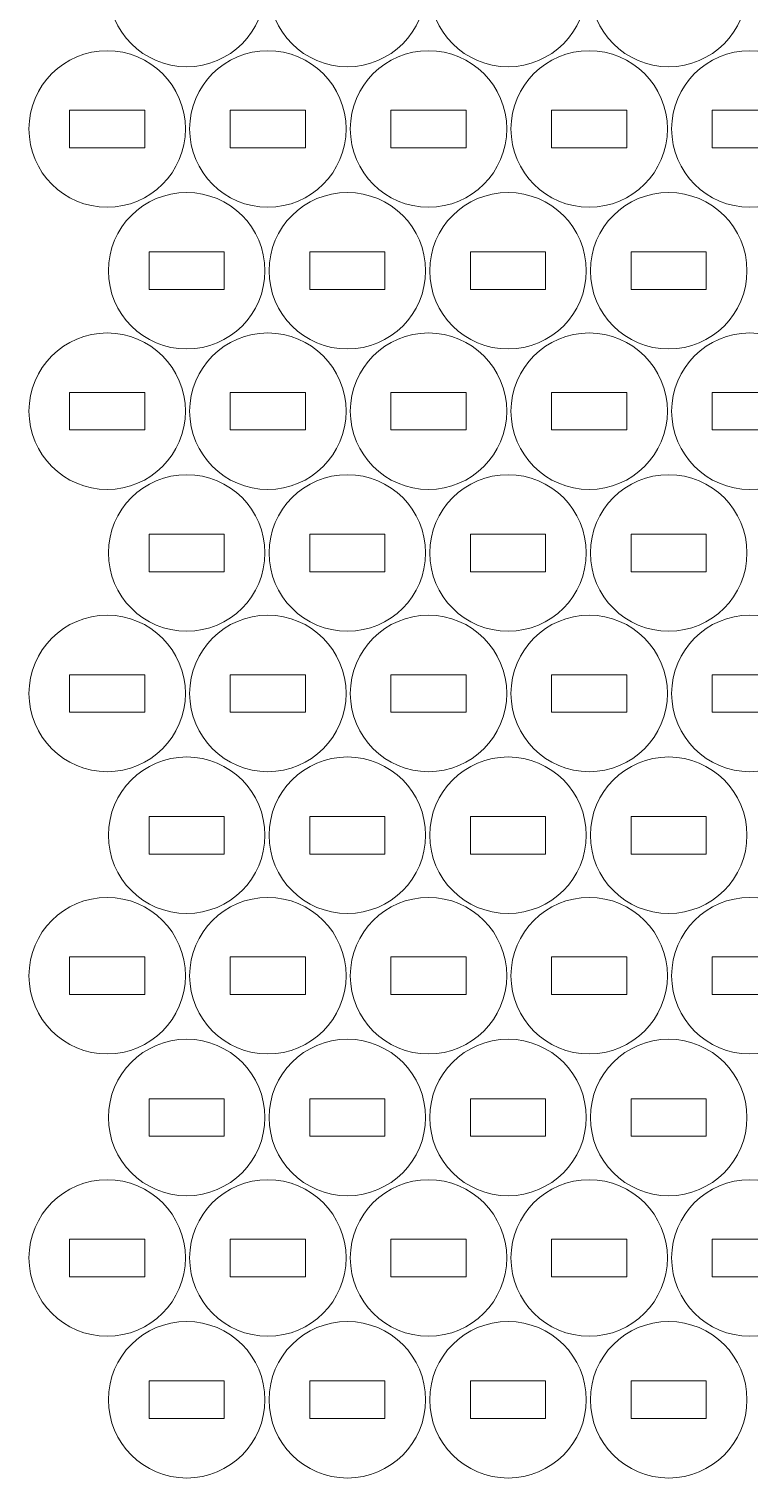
# Model space of a CAD drawing. Header units: millimetres. Extents: x -251 to 251, y -264 to 264.
# Drawn here: x -251.4 to -193.9, y -263.6 to -147.9 of the extents above; entities that cross this region are included whole.
import ezdxf

# ---------------------------------------------------------------- set-up
doc = ezdxf.new("R2010")
doc.units = ezdxf.units.MM
doc.header["$MEASUREMENT"] = 0
doc.layers.add('Camada 1', color=7, linetype='Continuous')

msp = doc.modelspace()

# ---------------------------------------------------------------- linework, layer by layer
at = {"layer": 'Camada 1', "lineweight": 20}
for points in [[(-238.8074, -138.4046), (-235.3557, -138.4046), (-232.5574, -141.2029), (-232.5574, -144.6546), (-232.5574, -144.6546), (-232.5574, -148.1063), (-235.3557, -150.9046), (-238.8074, -150.9046), (-238.8074, -150.9046), (-242.2591, -150.9046), (-245.0574, -148.1063), (-245.0574, -144.6546), (-245.0574, -144.6546), (-245.0574, -141.2029), (-242.2591, -138.4046), (-238.8074, -138.4046)], [(-225.9712, -138.4046), (-222.5195, -138.4046), (-219.7212, -141.2029), (-219.7212, -144.6546), (-219.7212, -144.6546), (-219.7212, -148.1063), (-222.5195, -150.9046), (-225.9712, -150.9046), (-225.9712, -150.9046), (-229.4229, -150.9046), (-232.2212, -148.1063), (-232.2212, -144.6546), (-232.2212, -144.6546), (-232.2212, -141.2029), (-229.4229, -138.4046), (-225.9712, -138.4046)], [(-213.135, -138.4046), (-209.6833, -138.4046), (-206.885, -141.2029), (-206.885, -144.6546), (-206.885, -144.6546), (-206.885, -148.1063), (-209.6833, -150.9046), (-213.135, -150.9046), (-213.135, -150.9046), (-216.5867, -150.9046), (-219.385, -148.1063), (-219.385, -144.6546), (-219.385, -144.6546), (-219.385, -141.2029), (-216.5867, -138.4046), (-213.135, -138.4046)], [(-200.2988, -138.4046), (-196.8471, -138.4046), (-194.0488, -141.2029), (-194.0488, -144.6546), (-194.0488, -144.6546), (-194.0488, -148.1063), (-196.8471, -150.9046), (-200.2988, -150.9046), (-200.2988, -150.9046), (-203.7505, -150.9046), (-206.5488, -148.1063), (-206.5488, -144.6546), (-206.5488, -144.6546), (-206.5488, -141.2029), (-203.7505, -138.4046), (-200.2988, -138.4046)], [(-245.1574, -149.623), (-241.7057, -149.623), (-238.9074, -152.4213), (-238.9074, -155.873), (-238.9074, -155.873), (-238.9074, -159.3247), (-241.7057, -162.123), (-245.1574, -162.123), (-245.1574, -162.123), (-248.6091, -162.123), (-251.4074, -159.3247), (-251.4074, -155.873), (-251.4074, -155.873), (-251.4074, -152.4213), (-248.6091, -149.623), (-245.1574, -149.623)], [(-232.3212, -149.623), (-228.8695, -149.623), (-226.0712, -152.4213), (-226.0712, -155.873), (-226.0712, -155.873), (-226.0712, -159.3247), (-228.8695, -162.123), (-232.3212, -162.123), (-232.3212, -162.123), (-235.7729, -162.123), (-238.5712, -159.3247), (-238.5712, -155.873), (-238.5712, -155.873), (-238.5712, -152.4213), (-235.7729, -149.623), (-232.3212, -149.623)], [(-219.485, -149.623), (-216.0333, -149.623), (-213.235, -152.4213), (-213.235, -155.873), (-213.235, -155.873), (-213.235, -159.3247), (-216.0333, -162.123), (-219.485, -162.123), (-219.485, -162.123), (-222.9367, -162.123), (-225.735, -159.3247), (-225.735, -155.873), (-225.735, -155.873), (-225.735, -152.4213), (-222.9367, -149.623), (-219.485, -149.623)], [(-206.6488, -149.623), (-203.1971, -149.623), (-200.3988, -152.4213), (-200.3988, -155.873), (-200.3988, -155.873), (-200.3988, -159.3247), (-203.1971, -162.123), (-206.6488, -162.123), (-206.6488, -162.123), (-210.1005, -162.123), (-212.8988, -159.3247), (-212.8988, -155.873), (-212.8988, -155.873), (-212.8988, -152.4213), (-210.1005, -149.623), (-206.6488, -149.623)], [(-193.8126, -149.623), (-190.3609, -149.623), (-187.5626, -152.4213), (-187.5626, -155.873), (-187.5626, -155.873), (-187.5626, -159.3247), (-190.3609, -162.123), (-193.8126, -162.123), (-193.8126, -162.123), (-197.2643, -162.123), (-200.0626, -159.3247), (-200.0626, -155.873), (-200.0626, -155.873), (-200.0626, -152.4213), (-197.2643, -149.623), (-193.8126, -149.623)], [(-248.1574, -154.373), (-248.1574, -154.373), (-242.1574, -154.373), (-242.1574, -154.373), (-242.1574, -154.373), (-242.1574, -154.373), (-242.1574, -157.373), (-242.1574, -157.373), (-242.1574, -157.373), (-242.1574, -157.373), (-248.1574, -157.373), (-248.1574, -157.373), (-248.1574, -157.373), (-248.1574, -157.373), (-248.1574, -154.373), (-248.1574, -154.373)], [(-235.3212, -154.373), (-235.3212, -154.373), (-229.3212, -154.373), (-229.3212, -154.373), (-229.3212, -154.373), (-229.3212, -154.373), (-229.3212, -157.373), (-229.3212, -157.373), (-229.3212, -157.373), (-229.3212, -157.373), (-235.3212, -157.373), (-235.3212, -157.373), (-235.3212, -157.373), (-235.3212, -157.373), (-235.3212, -154.373), (-235.3212, -154.373)], [(-222.485, -154.373), (-222.485, -154.373), (-216.485, -154.373), (-216.485, -154.373), (-216.485, -154.373), (-216.485, -154.373), (-216.485, -157.373), (-216.485, -157.373), (-216.485, -157.373), (-216.485, -157.373), (-222.485, -157.373), (-222.485, -157.373), (-222.485, -157.373), (-222.485, -157.373), (-222.485, -154.373), (-222.485, -154.373)], [(-209.6488, -154.373), (-209.6488, -154.373), (-203.6488, -154.373), (-203.6488, -154.373), (-203.6488, -154.373), (-203.6488, -154.373), (-203.6488, -157.373), (-203.6488, -157.373), (-203.6488, -157.373), (-203.6488, -157.373), (-209.6488, -157.373), (-209.6488, -157.373), (-209.6488, -157.373), (-209.6488, -157.373), (-209.6488, -154.373), (-209.6488, -154.373)], [(-196.8126, -154.373), (-196.8126, -154.373), (-190.8126, -154.373), (-190.8126, -154.373), (-190.8126, -154.373), (-190.8126, -154.373), (-190.8126, -157.373), (-190.8126, -157.373), (-190.8126, -157.373), (-190.8126, -157.373), (-196.8126, -157.373), (-196.8126, -157.373), (-196.8126, -157.373), (-196.8126, -157.373), (-196.8126, -154.373), (-196.8126, -154.373)], [(-238.8074, -160.9471), (-235.3557, -160.9471), (-232.5574, -163.7454), (-232.5574, -167.1971), (-232.5574, -167.1971), (-232.5574, -170.6488), (-235.3557, -173.4471), (-238.8074, -173.4471), (-238.8074, -173.4471), (-242.2591, -173.4471), (-245.0574, -170.6488), (-245.0574, -167.1971), (-245.0574, -167.1971), (-245.0574, -163.7454), (-242.2591, -160.9471), (-238.8074, -160.9471)], [(-225.9712, -160.9471), (-222.5195, -160.9471), (-219.7212, -163.7454), (-219.7212, -167.1971), (-219.7212, -167.1971), (-219.7212, -170.6488), (-222.5195, -173.4471), (-225.9712, -173.4471), (-225.9712, -173.4471), (-229.4229, -173.4471), (-232.2212, -170.6488), (-232.2212, -167.1971), (-232.2212, -167.1971), (-232.2212, -163.7454), (-229.4229, -160.9471), (-225.9712, -160.9471)], [(-213.135, -160.9471), (-209.6833, -160.9471), (-206.885, -163.7454), (-206.885, -167.1971), (-206.885, -167.1971), (-206.885, -170.6488), (-209.6833, -173.4471), (-213.135, -173.4471), (-213.135, -173.4471), (-216.5867, -173.4471), (-219.385, -170.6488), (-219.385, -167.1971), (-219.385, -167.1971), (-219.385, -163.7454), (-216.5867, -160.9471), (-213.135, -160.9471)], [(-200.2988, -160.9471), (-196.8471, -160.9471), (-194.0488, -163.7454), (-194.0488, -167.1971), (-194.0488, -167.1971), (-194.0488, -170.6488), (-196.8471, -173.4471), (-200.2988, -173.4471), (-200.2988, -173.4471), (-203.7505, -173.4471), (-206.5488, -170.6488), (-206.5488, -167.1971), (-206.5488, -167.1971), (-206.5488, -163.7454), (-203.7505, -160.9471), (-200.2988, -160.9471)], [(-241.8074, -165.6971), (-241.8074, -165.6971), (-235.8074, -165.6971), (-235.8074, -165.6971), (-235.8074, -165.6971), (-235.8074, -165.6971), (-235.8074, -168.6971), (-235.8074, -168.6971), (-235.8074, -168.6971), (-235.8074, -168.6971), (-241.8074, -168.6971), (-241.8074, -168.6971), (-241.8074, -168.6971), (-241.8074, -168.6971), (-241.8074, -165.6971), (-241.8074, -165.6971)], [(-228.9712, -165.6971), (-228.9712, -165.6971), (-222.9712, -165.6971), (-222.9712, -165.6971), (-222.9712, -165.6971), (-222.9712, -165.6971), (-222.9712, -168.6971), (-222.9712, -168.6971), (-222.9712, -168.6971), (-222.9712, -168.6971), (-228.9712, -168.6971), (-228.9712, -168.6971), (-228.9712, -168.6971), (-228.9712, -168.6971), (-228.9712, -165.6971), (-228.9712, -165.6971)], [(-216.135, -165.6971), (-216.135, -165.6971), (-210.135, -165.6971), (-210.135, -165.6971), (-210.135, -165.6971), (-210.135, -165.6971), (-210.135, -168.6971), (-210.135, -168.6971), (-210.135, -168.6971), (-210.135, -168.6971), (-216.135, -168.6971), (-216.135, -168.6971), (-216.135, -168.6971), (-216.135, -168.6971), (-216.135, -165.6971), (-216.135, -165.6971)], [(-203.2988, -165.6971), (-203.2988, -165.6971), (-197.2988, -165.6971), (-197.2988, -165.6971), (-197.2988, -165.6971), (-197.2988, -165.6971), (-197.2988, -168.6971), (-197.2988, -168.6971), (-197.2988, -168.6971), (-197.2988, -168.6971), (-203.2988, -168.6971), (-203.2988, -168.6971), (-203.2988, -168.6971), (-203.2988, -168.6971), (-203.2988, -165.6971), (-203.2988, -165.6971)], [(-245.1574, -172.1655), (-241.7057, -172.1655), (-238.9074, -174.9638), (-238.9074, -178.4155), (-238.9074, -178.4155), (-238.9074, -181.8672), (-241.7057, -184.6655), (-245.1574, -184.6655), (-245.1574, -184.6655), (-248.6091, -184.6655), (-251.4074, -181.8672), (-251.4074, -178.4155), (-251.4074, -178.4155), (-251.4074, -174.9638), (-248.6091, -172.1655), (-245.1574, -172.1655)], [(-232.3212, -172.1655), (-228.8695, -172.1655), (-226.0712, -174.9638), (-226.0712, -178.4155), (-226.0712, -178.4155), (-226.0712, -181.8672), (-228.8695, -184.6655), (-232.3212, -184.6655), (-232.3212, -184.6655), (-235.7729, -184.6655), (-238.5712, -181.8672), (-238.5712, -178.4155), (-238.5712, -178.4155), (-238.5712, -174.9638), (-235.7729, -172.1655), (-232.3212, -172.1655)], [(-219.485, -172.1655), (-216.0333, -172.1655), (-213.235, -174.9638), (-213.235, -178.4155), (-213.235, -178.4155), (-213.235, -181.8672), (-216.0333, -184.6655), (-219.485, -184.6655), (-219.485, -184.6655), (-222.9367, -184.6655), (-225.735, -181.8672), (-225.735, -178.4155), (-225.735, -178.4155), (-225.735, -174.9638), (-222.9367, -172.1655), (-219.485, -172.1655)], [(-206.6488, -172.1655), (-203.1971, -172.1655), (-200.3988, -174.9638), (-200.3988, -178.4155), (-200.3988, -178.4155), (-200.3988, -181.8672), (-203.1971, -184.6655), (-206.6488, -184.6655), (-206.6488, -184.6655), (-210.1005, -184.6655), (-212.8988, -181.8672), (-212.8988, -178.4155), (-212.8988, -178.4155), (-212.8988, -174.9638), (-210.1005, -172.1655), (-206.6488, -172.1655)], [(-193.8126, -172.1655), (-190.3609, -172.1655), (-187.5626, -174.9638), (-187.5626, -178.4155), (-187.5626, -178.4155), (-187.5626, -181.8672), (-190.3609, -184.6655), (-193.8126, -184.6655), (-193.8126, -184.6655), (-197.2643, -184.6655), (-200.0626, -181.8672), (-200.0626, -178.4155), (-200.0626, -178.4155), (-200.0626, -174.9638), (-197.2643, -172.1655), (-193.8126, -172.1655)], [(-248.1574, -176.9155), (-248.1574, -176.9155), (-242.1574, -176.9155), (-242.1574, -176.9155), (-242.1574, -176.9155), (-242.1574, -176.9155), (-242.1574, -179.9155), (-242.1574, -179.9155), (-242.1574, -179.9155), (-242.1574, -179.9155), (-248.1574, -179.9155), (-248.1574, -179.9155), (-248.1574, -179.9155), (-248.1574, -179.9155), (-248.1574, -176.9155), (-248.1574, -176.9155)], [(-235.3212, -176.9155), (-235.3212, -176.9155), (-229.3212, -176.9155), (-229.3212, -176.9155), (-229.3212, -176.9155), (-229.3212, -176.9155), (-229.3212, -179.9155), (-229.3212, -179.9155), (-229.3212, -179.9155), (-229.3212, -179.9155), (-235.3212, -179.9155), (-235.3212, -179.9155), (-235.3212, -179.9155), (-235.3212, -179.9155), (-235.3212, -176.9155), (-235.3212, -176.9155)], [(-222.485, -176.9155), (-222.485, -176.9155), (-216.485, -176.9155), (-216.485, -176.9155), (-216.485, -176.9155), (-216.485, -176.9155), (-216.485, -179.9155), (-216.485, -179.9155), (-216.485, -179.9155), (-216.485, -179.9155), (-222.485, -179.9155), (-222.485, -179.9155), (-222.485, -179.9155), (-222.485, -179.9155), (-222.485, -176.9155), (-222.485, -176.9155)], [(-209.6488, -176.9155), (-209.6488, -176.9155), (-203.6488, -176.9155), (-203.6488, -176.9155), (-203.6488, -176.9155), (-203.6488, -176.9155), (-203.6488, -179.9155), (-203.6488, -179.9155), (-203.6488, -179.9155), (-203.6488, -179.9155), (-209.6488, -179.9155), (-209.6488, -179.9155), (-209.6488, -179.9155), (-209.6488, -179.9155), (-209.6488, -176.9155), (-209.6488, -176.9155)], [(-196.8126, -176.9155), (-196.8126, -176.9155), (-190.8126, -176.9155), (-190.8126, -176.9155), (-190.8126, -176.9155), (-190.8126, -176.9155), (-190.8126, -179.9155), (-190.8126, -179.9155), (-190.8126, -179.9155), (-190.8126, -179.9155), (-196.8126, -179.9155), (-196.8126, -179.9155), (-196.8126, -179.9155), (-196.8126, -179.9155), (-196.8126, -176.9155), (-196.8126, -176.9155)], [(-238.8074, -183.4896), (-235.3557, -183.4896), (-232.5574, -186.2879), (-232.5574, -189.7396), (-232.5574, -189.7396), (-232.5574, -193.1913), (-235.3557, -195.9896), (-238.8074, -195.9896), (-238.8074, -195.9896), (-242.2591, -195.9896), (-245.0574, -193.1913), (-245.0574, -189.7396), (-245.0574, -189.7396), (-245.0574, -186.2879), (-242.2591, -183.4896), (-238.8074, -183.4896)], [(-225.9712, -183.4896), (-222.5195, -183.4896), (-219.7212, -186.2879), (-219.7212, -189.7396), (-219.7212, -189.7396), (-219.7212, -193.1913), (-222.5195, -195.9896), (-225.9712, -195.9896), (-225.9712, -195.9896), (-229.4229, -195.9896), (-232.2212, -193.1913), (-232.2212, -189.7396), (-232.2212, -189.7396), (-232.2212, -186.2879), (-229.4229, -183.4896), (-225.9712, -183.4896)], [(-213.135, -183.4896), (-209.6833, -183.4896), (-206.885, -186.2879), (-206.885, -189.7396), (-206.885, -189.7396), (-206.885, -193.1913), (-209.6833, -195.9896), (-213.135, -195.9896), (-213.135, -195.9896), (-216.5867, -195.9896), (-219.385, -193.1913), (-219.385, -189.7396), (-219.385, -189.7396), (-219.385, -186.2879), (-216.5867, -183.4896), (-213.135, -183.4896)], [(-200.2988, -183.4896), (-196.8471, -183.4896), (-194.0488, -186.2879), (-194.0488, -189.7396), (-194.0488, -189.7396), (-194.0488, -193.1913), (-196.8471, -195.9896), (-200.2988, -195.9896), (-200.2988, -195.9896), (-203.7505, -195.9896), (-206.5488, -193.1913), (-206.5488, -189.7396), (-206.5488, -189.7396), (-206.5488, -186.2879), (-203.7505, -183.4896), (-200.2988, -183.4896)], [(-241.8074, -188.2396), (-241.8074, -188.2396), (-235.8074, -188.2396), (-235.8074, -188.2396), (-235.8074, -188.2396), (-235.8074, -188.2396), (-235.8074, -191.2396), (-235.8074, -191.2396), (-235.8074, -191.2396), (-235.8074, -191.2396), (-241.8074, -191.2396), (-241.8074, -191.2396), (-241.8074, -191.2396), (-241.8074, -191.2396), (-241.8074, -188.2396), (-241.8074, -188.2396)], [(-228.9712, -188.2396), (-228.9712, -188.2396), (-222.9712, -188.2396), (-222.9712, -188.2396), (-222.9712, -188.2396), (-222.9712, -188.2396), (-222.9712, -191.2396), (-222.9712, -191.2396), (-222.9712, -191.2396), (-222.9712, -191.2396), (-228.9712, -191.2396), (-228.9712, -191.2396), (-228.9712, -191.2396), (-228.9712, -191.2396), (-228.9712, -188.2396), (-228.9712, -188.2396)], [(-216.135, -188.2396), (-216.135, -188.2396), (-210.135, -188.2396), (-210.135, -188.2396), (-210.135, -188.2396), (-210.135, -188.2396), (-210.135, -191.2396), (-210.135, -191.2396), (-210.135, -191.2396), (-210.135, -191.2396), (-216.135, -191.2396), (-216.135, -191.2396), (-216.135, -191.2396), (-216.135, -191.2396), (-216.135, -188.2396), (-216.135, -188.2396)], [(-203.2988, -188.2396), (-203.2988, -188.2396), (-197.2988, -188.2396), (-197.2988, -188.2396), (-197.2988, -188.2396), (-197.2988, -188.2396), (-197.2988, -191.2396), (-197.2988, -191.2396), (-197.2988, -191.2396), (-197.2988, -191.2396), (-203.2988, -191.2396), (-203.2988, -191.2396), (-203.2988, -191.2396), (-203.2988, -191.2396), (-203.2988, -188.2396), (-203.2988, -188.2396)], [(-245.1574, -194.708), (-241.7057, -194.708), (-238.9074, -197.5063), (-238.9074, -200.958), (-238.9074, -200.958), (-238.9074, -204.4097), (-241.7057, -207.208), (-245.1574, -207.208), (-245.1574, -207.208), (-248.6091, -207.208), (-251.4074, -204.4097), (-251.4074, -200.958), (-251.4074, -200.958), (-251.4074, -197.5063), (-248.6091, -194.708), (-245.1574, -194.708)], [(-232.3212, -194.708), (-228.8695, -194.708), (-226.0712, -197.5063), (-226.0712, -200.958), (-226.0712, -200.958), (-226.0712, -204.4097), (-228.8695, -207.208), (-232.3212, -207.208), (-232.3212, -207.208), (-235.7729, -207.208), (-238.5712, -204.4097), (-238.5712, -200.958), (-238.5712, -200.958), (-238.5712, -197.5063), (-235.7729, -194.708), (-232.3212, -194.708)], [(-219.485, -194.708), (-216.0333, -194.708), (-213.235, -197.5063), (-213.235, -200.958), (-213.235, -200.958), (-213.235, -204.4097), (-216.0333, -207.208), (-219.485, -207.208), (-219.485, -207.208), (-222.9367, -207.208), (-225.735, -204.4097), (-225.735, -200.958), (-225.735, -200.958), (-225.735, -197.5063), (-222.9367, -194.708), (-219.485, -194.708)], [(-206.6488, -194.708), (-203.1971, -194.708), (-200.3988, -197.5063), (-200.3988, -200.958), (-200.3988, -200.958), (-200.3988, -204.4097), (-203.1971, -207.208), (-206.6488, -207.208), (-206.6488, -207.208), (-210.1005, -207.208), (-212.8988, -204.4097), (-212.8988, -200.958), (-212.8988, -200.958), (-212.8988, -197.5063), (-210.1005, -194.708), (-206.6488, -194.708)], [(-193.8126, -194.708), (-190.3609, -194.708), (-187.5626, -197.5063), (-187.5626, -200.958), (-187.5626, -200.958), (-187.5626, -204.4097), (-190.3609, -207.208), (-193.8126, -207.208), (-193.8126, -207.208), (-197.2643, -207.208), (-200.0626, -204.4097), (-200.0626, -200.958), (-200.0626, -200.958), (-200.0626, -197.5063), (-197.2643, -194.708), (-193.8126, -194.708)], [(-248.1574, -199.458), (-248.1574, -199.458), (-242.1574, -199.458), (-242.1574, -199.458), (-242.1574, -199.458), (-242.1574, -199.458), (-242.1574, -202.458), (-242.1574, -202.458), (-242.1574, -202.458), (-242.1574, -202.458), (-248.1574, -202.458), (-248.1574, -202.458), (-248.1574, -202.458), (-248.1574, -202.458), (-248.1574, -199.458), (-248.1574, -199.458)], [(-235.3212, -199.458), (-235.3212, -199.458), (-229.3212, -199.458), (-229.3212, -199.458), (-229.3212, -199.458), (-229.3212, -199.458), (-229.3212, -202.458), (-229.3212, -202.458), (-229.3212, -202.458), (-229.3212, -202.458), (-235.3212, -202.458), (-235.3212, -202.458), (-235.3212, -202.458), (-235.3212, -202.458), (-235.3212, -199.458), (-235.3212, -199.458)], [(-222.485, -199.458), (-222.485, -199.458), (-216.485, -199.458), (-216.485, -199.458), (-216.485, -199.458), (-216.485, -199.458), (-216.485, -202.458), (-216.485, -202.458), (-216.485, -202.458), (-216.485, -202.458), (-222.485, -202.458), (-222.485, -202.458), (-222.485, -202.458), (-222.485, -202.458), (-222.485, -199.458), (-222.485, -199.458)], [(-209.6488, -199.458), (-209.6488, -199.458), (-203.6488, -199.458), (-203.6488, -199.458), (-203.6488, -199.458), (-203.6488, -199.458), (-203.6488, -202.458), (-203.6488, -202.458), (-203.6488, -202.458), (-203.6488, -202.458), (-209.6488, -202.458), (-209.6488, -202.458), (-209.6488, -202.458), (-209.6488, -202.458), (-209.6488, -199.458), (-209.6488, -199.458)], [(-196.8126, -199.458), (-196.8126, -199.458), (-190.8126, -199.458), (-190.8126, -199.458), (-190.8126, -199.458), (-190.8126, -199.458), (-190.8126, -202.458), (-190.8126, -202.458), (-190.8126, -202.458), (-190.8126, -202.458), (-196.8126, -202.458), (-196.8126, -202.458), (-196.8126, -202.458), (-196.8126, -202.458), (-196.8126, -199.458), (-196.8126, -199.458)], [(-238.8074, -206.0321), (-235.3557, -206.0321), (-232.5574, -208.8304), (-232.5574, -212.2821), (-232.5574, -212.2821), (-232.5574, -215.7338), (-235.3557, -218.5321), (-238.8074, -218.5321), (-238.8074, -218.5321), (-242.2591, -218.5321), (-245.0574, -215.7338), (-245.0574, -212.2821), (-245.0574, -212.2821), (-245.0574, -208.8304), (-242.2591, -206.0321), (-238.8074, -206.0321)], [(-225.9712, -206.0321), (-222.5195, -206.0321), (-219.7212, -208.8304), (-219.7212, -212.2821), (-219.7212, -212.2821), (-219.7212, -215.7338), (-222.5195, -218.5321), (-225.9712, -218.5321), (-225.9712, -218.5321), (-229.4229, -218.5321), (-232.2212, -215.7338), (-232.2212, -212.2821), (-232.2212, -212.2821), (-232.2212, -208.8304), (-229.4229, -206.0321), (-225.9712, -206.0321)], [(-213.135, -206.0321), (-209.6833, -206.0321), (-206.885, -208.8304), (-206.885, -212.2821), (-206.885, -212.2821), (-206.885, -215.7338), (-209.6833, -218.5321), (-213.135, -218.5321), (-213.135, -218.5321), (-216.5867, -218.5321), (-219.385, -215.7338), (-219.385, -212.2821), (-219.385, -212.2821), (-219.385, -208.8304), (-216.5867, -206.0321), (-213.135, -206.0321)], [(-200.2988, -206.0321), (-196.8471, -206.0321), (-194.0488, -208.8304), (-194.0488, -212.2821), (-194.0488, -212.2821), (-194.0488, -215.7338), (-196.8471, -218.5321), (-200.2988, -218.5321), (-200.2988, -218.5321), (-203.7505, -218.5321), (-206.5488, -215.7338), (-206.5488, -212.2821), (-206.5488, -212.2821), (-206.5488, -208.8304), (-203.7505, -206.0321), (-200.2988, -206.0321)], [(-241.8074, -210.7821), (-241.8074, -210.7821), (-235.8074, -210.7821), (-235.8074, -210.7821), (-235.8074, -210.7821), (-235.8074, -210.7821), (-235.8074, -213.7821), (-235.8074, -213.7821), (-235.8074, -213.7821), (-235.8074, -213.7821), (-241.8074, -213.7821), (-241.8074, -213.7821), (-241.8074, -213.7821), (-241.8074, -213.7821), (-241.8074, -210.7821), (-241.8074, -210.7821)], [(-228.9712, -210.7821), (-228.9712, -210.7821), (-222.9712, -210.7821), (-222.9712, -210.7821), (-222.9712, -210.7821), (-222.9712, -210.7821), (-222.9712, -213.7821), (-222.9712, -213.7821), (-222.9712, -213.7821), (-222.9712, -213.7821), (-228.9712, -213.7821), (-228.9712, -213.7821), (-228.9712, -213.7821), (-228.9712, -213.7821), (-228.9712, -210.7821), (-228.9712, -210.7821)], [(-216.135, -210.7821), (-216.135, -210.7821), (-210.135, -210.7821), (-210.135, -210.7821), (-210.135, -210.7821), (-210.135, -210.7821), (-210.135, -213.7821), (-210.135, -213.7821), (-210.135, -213.7821), (-210.135, -213.7821), (-216.135, -213.7821), (-216.135, -213.7821), (-216.135, -213.7821), (-216.135, -213.7821), (-216.135, -210.7821), (-216.135, -210.7821)], [(-203.2988, -210.7821), (-203.2988, -210.7821), (-197.2988, -210.7821), (-197.2988, -210.7821), (-197.2988, -210.7821), (-197.2988, -210.7821), (-197.2988, -213.7821), (-197.2988, -213.7821), (-197.2988, -213.7821), (-197.2988, -213.7821), (-203.2988, -213.7821), (-203.2988, -213.7821), (-203.2988, -213.7821), (-203.2988, -213.7821), (-203.2988, -210.7821), (-203.2988, -210.7821)], [(-245.1574, -217.2505), (-241.7057, -217.2505), (-238.9074, -220.0488), (-238.9074, -223.5005), (-238.9074, -223.5005), (-238.9074, -226.9522), (-241.7057, -229.7505), (-245.1574, -229.7505), (-245.1574, -229.7505), (-248.6091, -229.7505), (-251.4074, -226.9522), (-251.4074, -223.5005), (-251.4074, -223.5005), (-251.4074, -220.0488), (-248.6091, -217.2505), (-245.1574, -217.2505)], [(-232.3212, -217.2505), (-228.8695, -217.2505), (-226.0712, -220.0488), (-226.0712, -223.5005), (-226.0712, -223.5005), (-226.0712, -226.9522), (-228.8695, -229.7505), (-232.3212, -229.7505), (-232.3212, -229.7505), (-235.7729, -229.7505), (-238.5712, -226.9522), (-238.5712, -223.5005), (-238.5712, -223.5005), (-238.5712, -220.0488), (-235.7729, -217.2505), (-232.3212, -217.2505)], [(-219.485, -217.2505), (-216.0333, -217.2505), (-213.235, -220.0488), (-213.235, -223.5005), (-213.235, -223.5005), (-213.235, -226.9522), (-216.0333, -229.7505), (-219.485, -229.7505), (-219.485, -229.7505), (-222.9367, -229.7505), (-225.735, -226.9522), (-225.735, -223.5005), (-225.735, -223.5005), (-225.735, -220.0488), (-222.9367, -217.2505), (-219.485, -217.2505)], [(-206.6488, -217.2505), (-203.1971, -217.2505), (-200.3988, -220.0488), (-200.3988, -223.5005), (-200.3988, -223.5005), (-200.3988, -226.9522), (-203.1971, -229.7505), (-206.6488, -229.7505), (-206.6488, -229.7505), (-210.1005, -229.7505), (-212.8988, -226.9522), (-212.8988, -223.5005), (-212.8988, -223.5005), (-212.8988, -220.0488), (-210.1005, -217.2505), (-206.6488, -217.2505)], [(-193.8126, -217.2505), (-190.3609, -217.2505), (-187.5626, -220.0488), (-187.5626, -223.5005), (-187.5626, -223.5005), (-187.5626, -226.9522), (-190.3609, -229.7505), (-193.8126, -229.7505), (-193.8126, -229.7505), (-197.2643, -229.7505), (-200.0626, -226.9522), (-200.0626, -223.5005), (-200.0626, -223.5005), (-200.0626, -220.0488), (-197.2643, -217.2505), (-193.8126, -217.2505)], [(-248.1574, -222.0005), (-248.1574, -222.0005), (-242.1574, -222.0005), (-242.1574, -222.0005), (-242.1574, -222.0005), (-242.1574, -222.0005), (-242.1574, -225.0005), (-242.1574, -225.0005), (-242.1574, -225.0005), (-242.1574, -225.0005), (-248.1574, -225.0005), (-248.1574, -225.0005), (-248.1574, -225.0005), (-248.1574, -225.0005), (-248.1574, -222.0005), (-248.1574, -222.0005)], [(-235.3212, -222.0005), (-235.3212, -222.0005), (-229.3212, -222.0005), (-229.3212, -222.0005), (-229.3212, -222.0005), (-229.3212, -222.0005), (-229.3212, -225.0005), (-229.3212, -225.0005), (-229.3212, -225.0005), (-229.3212, -225.0005), (-235.3212, -225.0005), (-235.3212, -225.0005), (-235.3212, -225.0005), (-235.3212, -225.0005), (-235.3212, -222.0005), (-235.3212, -222.0005)], [(-222.485, -222.0005), (-222.485, -222.0005), (-216.485, -222.0005), (-216.485, -222.0005), (-216.485, -222.0005), (-216.485, -222.0005), (-216.485, -225.0005), (-216.485, -225.0005), (-216.485, -225.0005), (-216.485, -225.0005), (-222.485, -225.0005), (-222.485, -225.0005), (-222.485, -225.0005), (-222.485, -225.0005), (-222.485, -222.0005), (-222.485, -222.0005)], [(-209.6488, -222.0005), (-209.6488, -222.0005), (-203.6488, -222.0005), (-203.6488, -222.0005), (-203.6488, -222.0005), (-203.6488, -222.0005), (-203.6488, -225.0005), (-203.6488, -225.0005), (-203.6488, -225.0005), (-203.6488, -225.0005), (-209.6488, -225.0005), (-209.6488, -225.0005), (-209.6488, -225.0005), (-209.6488, -225.0005), (-209.6488, -222.0005), (-209.6488, -222.0005)], [(-196.8126, -222.0005), (-196.8126, -222.0005), (-190.8126, -222.0005), (-190.8126, -222.0005), (-190.8126, -222.0005), (-190.8126, -222.0005), (-190.8126, -225.0005), (-190.8126, -225.0005), (-190.8126, -225.0005), (-190.8126, -225.0005), (-196.8126, -225.0005), (-196.8126, -225.0005), (-196.8126, -225.0005), (-196.8126, -225.0005), (-196.8126, -222.0005), (-196.8126, -222.0005)], [(-238.8074, -228.5746), (-235.3557, -228.5746), (-232.5574, -231.3729), (-232.5574, -234.8246), (-232.5574, -234.8246), (-232.5574, -238.2763), (-235.3557, -241.0746), (-238.8074, -241.0746), (-238.8074, -241.0746), (-242.2591, -241.0746), (-245.0574, -238.2763), (-245.0574, -234.8246), (-245.0574, -234.8246), (-245.0574, -231.3729), (-242.2591, -228.5746), (-238.8074, -228.5746)], [(-225.9712, -228.5746), (-222.5195, -228.5746), (-219.7212, -231.3729), (-219.7212, -234.8246), (-219.7212, -234.8246), (-219.7212, -238.2763), (-222.5195, -241.0746), (-225.9712, -241.0746), (-225.9712, -241.0746), (-229.4229, -241.0746), (-232.2212, -238.2763), (-232.2212, -234.8246), (-232.2212, -234.8246), (-232.2212, -231.3729), (-229.4229, -228.5746), (-225.9712, -228.5746)], [(-213.135, -228.5746), (-209.6833, -228.5746), (-206.885, -231.3729), (-206.885, -234.8246), (-206.885, -234.8246), (-206.885, -238.2763), (-209.6833, -241.0746), (-213.135, -241.0746), (-213.135, -241.0746), (-216.5867, -241.0746), (-219.385, -238.2763), (-219.385, -234.8246), (-219.385, -234.8246), (-219.385, -231.3729), (-216.5867, -228.5746), (-213.135, -228.5746)], [(-200.2988, -228.5746), (-196.8471, -228.5746), (-194.0488, -231.3729), (-194.0488, -234.8246), (-194.0488, -234.8246), (-194.0488, -238.2763), (-196.8471, -241.0746), (-200.2988, -241.0746), (-200.2988, -241.0746), (-203.7505, -241.0746), (-206.5488, -238.2763), (-206.5488, -234.8246), (-206.5488, -234.8246), (-206.5488, -231.3729), (-203.7505, -228.5746), (-200.2988, -228.5746)], [(-241.8074, -233.3246), (-241.8074, -233.3246), (-235.8074, -233.3246), (-235.8074, -233.3246), (-235.8074, -233.3246), (-235.8074, -233.3246), (-235.8074, -236.3246), (-235.8074, -236.3246), (-235.8074, -236.3246), (-235.8074, -236.3246), (-241.8074, -236.3246), (-241.8074, -236.3246), (-241.8074, -236.3246), (-241.8074, -236.3246), (-241.8074, -233.3246), (-241.8074, -233.3246)], [(-228.9712, -233.3246), (-228.9712, -233.3246), (-222.9712, -233.3246), (-222.9712, -233.3246), (-222.9712, -233.3246), (-222.9712, -233.3246), (-222.9712, -236.3246), (-222.9712, -236.3246), (-222.9712, -236.3246), (-222.9712, -236.3246), (-228.9712, -236.3246), (-228.9712, -236.3246), (-228.9712, -236.3246), (-228.9712, -236.3246), (-228.9712, -233.3246), (-228.9712, -233.3246)], [(-216.135, -233.3246), (-216.135, -233.3246), (-210.135, -233.3246), (-210.135, -233.3246), (-210.135, -233.3246), (-210.135, -233.3246), (-210.135, -236.3246), (-210.135, -236.3246), (-210.135, -236.3246), (-210.135, -236.3246), (-216.135, -236.3246), (-216.135, -236.3246), (-216.135, -236.3246), (-216.135, -236.3246), (-216.135, -233.3246), (-216.135, -233.3246)], [(-203.2988, -233.3246), (-203.2988, -233.3246), (-197.2988, -233.3246), (-197.2988, -233.3246), (-197.2988, -233.3246), (-197.2988, -233.3246), (-197.2988, -236.3246), (-197.2988, -236.3246), (-197.2988, -236.3246), (-197.2988, -236.3246), (-203.2988, -236.3246), (-203.2988, -236.3246), (-203.2988, -236.3246), (-203.2988, -236.3246), (-203.2988, -233.3246), (-203.2988, -233.3246)], [(-245.1574, -239.793), (-241.7057, -239.793), (-238.9074, -242.5913), (-238.9074, -246.043), (-238.9074, -246.043), (-238.9074, -249.4947), (-241.7057, -252.293), (-245.1574, -252.293), (-245.1574, -252.293), (-248.6091, -252.293), (-251.4074, -249.4947), (-251.4074, -246.043), (-251.4074, -246.043), (-251.4074, -242.5913), (-248.6091, -239.793), (-245.1574, -239.793)], [(-232.3212, -239.793), (-228.8695, -239.793), (-226.0712, -242.5913), (-226.0712, -246.043), (-226.0712, -246.043), (-226.0712, -249.4947), (-228.8695, -252.293), (-232.3212, -252.293), (-232.3212, -252.293), (-235.7729, -252.293), (-238.5712, -249.4947), (-238.5712, -246.043), (-238.5712, -246.043), (-238.5712, -242.5913), (-235.7729, -239.793), (-232.3212, -239.793)], [(-219.485, -239.793), (-216.0333, -239.793), (-213.235, -242.5913), (-213.235, -246.043), (-213.235, -246.043), (-213.235, -249.4947), (-216.0333, -252.293), (-219.485, -252.293), (-219.485, -252.293), (-222.9367, -252.293), (-225.735, -249.4947), (-225.735, -246.043), (-225.735, -246.043), (-225.735, -242.5913), (-222.9367, -239.793), (-219.485, -239.793)], [(-206.6488, -239.793), (-203.1971, -239.793), (-200.3988, -242.5913), (-200.3988, -246.043), (-200.3988, -246.043), (-200.3988, -249.4947), (-203.1971, -252.293), (-206.6488, -252.293), (-206.6488, -252.293), (-210.1005, -252.293), (-212.8988, -249.4947), (-212.8988, -246.043), (-212.8988, -246.043), (-212.8988, -242.5913), (-210.1005, -239.793), (-206.6488, -239.793)], [(-193.8126, -239.793), (-190.3609, -239.793), (-187.5626, -242.5913), (-187.5626, -246.043), (-187.5626, -246.043), (-187.5626, -249.4947), (-190.3609, -252.293), (-193.8126, -252.293), (-193.8126, -252.293), (-197.2643, -252.293), (-200.0626, -249.4947), (-200.0626, -246.043), (-200.0626, -246.043), (-200.0626, -242.5913), (-197.2643, -239.793), (-193.8126, -239.793)], [(-248.1574, -244.543), (-248.1574, -244.543), (-242.1574, -244.543), (-242.1574, -244.543), (-242.1574, -244.543), (-242.1574, -244.543), (-242.1574, -247.543), (-242.1574, -247.543), (-242.1574, -247.543), (-242.1574, -247.543), (-248.1574, -247.543), (-248.1574, -247.543), (-248.1574, -247.543), (-248.1574, -247.543), (-248.1574, -244.543), (-248.1574, -244.543)], [(-235.3212, -244.543), (-235.3212, -244.543), (-229.3212, -244.543), (-229.3212, -244.543), (-229.3212, -244.543), (-229.3212, -244.543), (-229.3212, -247.543), (-229.3212, -247.543), (-229.3212, -247.543), (-229.3212, -247.543), (-235.3212, -247.543), (-235.3212, -247.543), (-235.3212, -247.543), (-235.3212, -247.543), (-235.3212, -244.543), (-235.3212, -244.543)], [(-222.485, -244.543), (-222.485, -244.543), (-216.485, -244.543), (-216.485, -244.543), (-216.485, -244.543), (-216.485, -244.543), (-216.485, -247.543), (-216.485, -247.543), (-216.485, -247.543), (-216.485, -247.543), (-222.485, -247.543), (-222.485, -247.543), (-222.485, -247.543), (-222.485, -247.543), (-222.485, -244.543), (-222.485, -244.543)], [(-209.6488, -244.543), (-209.6488, -244.543), (-203.6488, -244.543), (-203.6488, -244.543), (-203.6488, -244.543), (-203.6488, -244.543), (-203.6488, -247.543), (-203.6488, -247.543), (-203.6488, -247.543), (-203.6488, -247.543), (-209.6488, -247.543), (-209.6488, -247.543), (-209.6488, -247.543), (-209.6488, -247.543), (-209.6488, -244.543), (-209.6488, -244.543)], [(-196.8126, -244.543), (-196.8126, -244.543), (-190.8126, -244.543), (-190.8126, -244.543), (-190.8126, -244.543), (-190.8126, -244.543), (-190.8126, -247.543), (-190.8126, -247.543), (-190.8126, -247.543), (-190.8126, -247.543), (-196.8126, -247.543), (-196.8126, -247.543), (-196.8126, -247.543), (-196.8126, -247.543), (-196.8126, -244.543), (-196.8126, -244.543)], [(-238.8074, -251.1171), (-235.3557, -251.1171), (-232.5574, -253.9154), (-232.5574, -257.3671), (-232.5574, -257.3671), (-232.5574, -260.8188), (-235.3557, -263.6171), (-238.8074, -263.6171), (-238.8074, -263.6171), (-242.2591, -263.6171), (-245.0574, -260.8188), (-245.0574, -257.3671), (-245.0574, -257.3671), (-245.0574, -253.9154), (-242.2591, -251.1171), (-238.8074, -251.1171)], [(-225.9712, -251.1171), (-222.5195, -251.1171), (-219.7212, -253.9154), (-219.7212, -257.3671), (-219.7212, -257.3671), (-219.7212, -260.8188), (-222.5195, -263.6171), (-225.9712, -263.6171), (-225.9712, -263.6171), (-229.4229, -263.6171), (-232.2212, -260.8188), (-232.2212, -257.3671), (-232.2212, -257.3671), (-232.2212, -253.9154), (-229.4229, -251.1171), (-225.9712, -251.1171)], [(-213.135, -251.1171), (-209.6833, -251.1171), (-206.885, -253.9154), (-206.885, -257.3671), (-206.885, -257.3671), (-206.885, -260.8188), (-209.6833, -263.6171), (-213.135, -263.6171), (-213.135, -263.6171), (-216.5867, -263.6171), (-219.385, -260.8188), (-219.385, -257.3671), (-219.385, -257.3671), (-219.385, -253.9154), (-216.5867, -251.1171), (-213.135, -251.1171)], [(-200.2988, -251.1171), (-196.8471, -251.1171), (-194.0488, -253.9154), (-194.0488, -257.3671), (-194.0488, -257.3671), (-194.0488, -260.8188), (-196.8471, -263.6171), (-200.2988, -263.6171), (-200.2988, -263.6171), (-203.7505, -263.6171), (-206.5488, -260.8188), (-206.5488, -257.3671), (-206.5488, -257.3671), (-206.5488, -253.9154), (-203.7505, -251.1171), (-200.2988, -251.1171)], [(-241.8074, -255.8671), (-241.8074, -255.8671), (-235.8074, -255.8671), (-235.8074, -255.8671), (-235.8074, -255.8671), (-235.8074, -255.8671), (-235.8074, -258.8671), (-235.8074, -258.8671), (-235.8074, -258.8671), (-235.8074, -258.8671), (-241.8074, -258.8671), (-241.8074, -258.8671), (-241.8074, -258.8671), (-241.8074, -258.8671), (-241.8074, -255.8671), (-241.8074, -255.8671)], [(-228.9712, -255.8671), (-228.9712, -255.8671), (-222.9712, -255.8671), (-222.9712, -255.8671), (-222.9712, -255.8671), (-222.9712, -255.8671), (-222.9712, -258.8671), (-222.9712, -258.8671), (-222.9712, -258.8671), (-222.9712, -258.8671), (-228.9712, -258.8671), (-228.9712, -258.8671), (-228.9712, -258.8671), (-228.9712, -258.8671), (-228.9712, -255.8671), (-228.9712, -255.8671)], [(-216.135, -255.8671), (-216.135, -255.8671), (-210.135, -255.8671), (-210.135, -255.8671), (-210.135, -255.8671), (-210.135, -255.8671), (-210.135, -258.8671), (-210.135, -258.8671), (-210.135, -258.8671), (-210.135, -258.8671), (-216.135, -258.8671), (-216.135, -258.8671), (-216.135, -258.8671), (-216.135, -258.8671), (-216.135, -255.8671), (-216.135, -255.8671)], [(-203.2988, -255.8671), (-203.2988, -255.8671), (-197.2988, -255.8671), (-197.2988, -255.8671), (-197.2988, -255.8671), (-197.2988, -255.8671), (-197.2988, -258.8671), (-197.2988, -258.8671), (-197.2988, -258.8671), (-197.2988, -258.8671), (-203.2988, -258.8671), (-203.2988, -258.8671), (-203.2988, -258.8671), (-203.2988, -258.8671), (-203.2988, -255.8671), (-203.2988, -255.8671)]]:
    msp.add_open_spline(points, degree=3, knots=[0, 0, 0, 0, 0.2, 0.2, 0.2, 0.2, 0.4, 0.4, 0.4, 0.4, 0.6, 0.6, 0.6, 0.6, 1, 1, 1, 1], dxfattribs=at)

doc.saveas('drawing.dxf')
